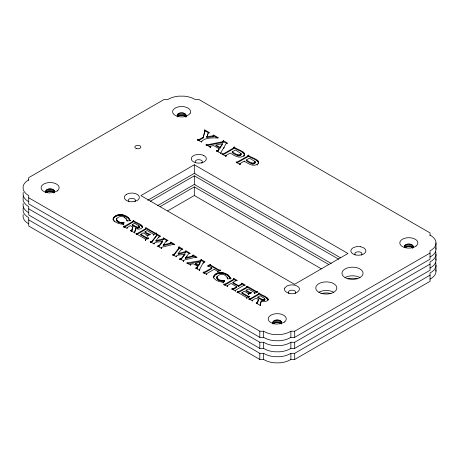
<?xml version="1.0" encoding="UTF-8"?>
<svg xmlns="http://www.w3.org/2000/svg" width="459" height="459" viewBox="0 0 459 459"><rect width="100%" height="100%" fill="white"/><g stroke="black" fill="none" stroke-linecap="round" stroke-linejoin="round"><path stroke-width="0.69" d="M127.183 220.825L127.166 221.095C123.855 209.677 107.056 222.443 123.597 223.212L123.947 223.24L123.947 222.5L123.597 222.477C121.13 223.108 116.729 221.812 116.466 218.823M127.183 220.085L127.166 220.36C125.037 221.577 132.433 220.492 129.977 220.142C127.539 213.831 115.163 212.029 113.155 219.195C116.437 212.959 127.373 214.749 129.977 220.877L129.977 220.142M216.877 276.794C217.147 279.783 221.548 281.086 224.009 280.449L224.359 280.478L224.359 281.212L224.009 281.189C208.868 280.902 221.795 268.268 227.595 278.062L227.584 278.332C225.455 279.554 232.851 278.47 230.389 278.114C227.951 271.803 215.581 270.007 213.573 277.173C216.849 270.93 227.79 272.721 230.389 278.854L230.389 278.114M23.145 192.401L23.145 195.31A18.997 10.97 0 0 0 28.728 201.719M23.145 203.457L23.145 206.372A18.997 10.97 0 0 0 28.728 212.775M23.145 214.514L23.145 217.428A18.997 10.97 0 0 0 28.728 223.831M430.037 235.134A18.429 10.637 0 0 1 435.872 241.526L435.872 244.463A18.429 10.637 0 0 1 430.037 250.861L430.037 259.215L294.707 337.342L290.874 337.342A18.354 10.597 0 0 1 279.806 340.733L274.706 340.733A18.354 10.597 0 0 1 263.638 337.342L259.811 337.342L28.728 203.928L28.728 195.574A18.997 10.97 0 0 1 23.145 189.171L23.145 186.256A18.997 10.97 0 0 1 28.728 179.853M436.05 242.995L435.872 250.608A18.429 10.637 0 0 1 430.037 257M435.344 251.142A18.429 10.637 0 0 1 435.872 252.582L435.872 255.525A18.429 10.637 0 0 1 430.037 261.917L430.037 270.271L294.707 348.404L290.874 348.404A18.354 10.597 0 0 1 279.806 351.789L274.706 351.789A18.354 10.597 0 0 1 263.638 348.404L259.811 348.404L28.728 214.984L28.728 206.63A18.997 10.97 0 0 1 23.145 200.227L23.145 197.313A18.997 10.97 0 0 1 23.644 195.884M436.05 254.051L435.872 261.664A18.429 10.637 0 0 1 430.037 268.056M435.344 262.198A18.429 10.637 0 0 1 435.872 263.638L435.872 266.581A18.429 10.637 0 0 1 430.037 272.973L430.037 281.327L294.707 359.46L290.874 359.46A18.354 10.597 0 0 1 279.806 362.845L274.706 362.845A18.354 10.597 0 0 1 263.638 359.46L259.811 359.46L28.728 226.04L28.728 217.686A18.997 10.97 0 0 1 23.145 211.283L23.145 208.369A18.997 10.97 0 0 1 23.644 206.94M436.05 265.107L435.872 272.721A18.429 10.637 0 0 1 430.037 279.112M139.249 227.423L138.951 225.897L134.539 223.275L132.255 224.594L132.255 225.329L137.287 228.025L139.249 227.423L139.306 226.316M264.826 299.928L264.527 298.396L260.115 295.774L257.832 297.093L257.832 297.834L262.864 300.53L264.826 299.928L264.883 298.82M134.653 232.914L135.571 228.49C137.815 229.517 141.424 229.552 142.6 226.993C141.263 223.39 135.939 222.982 133.38 220.498L133.041 222.099L124.808 226.849L123.316 227.05L123.316 226.31L124.808 226.115L133.041 221.358L133.127 220.647M197.68 139.691L197.393 139.857L201.53 141.911C203.819 137.47 213.206 137.775 218.105 137.981L218.392 137.815L213.653 135.078L213.418 136.644L206.774 137.43L208.185 132.898L209.631 132.76L204.789 129.96L204.737 131.727L203.125 137.97L198.931 140.391L197.68 140.425L197.68 139.691L198.931 139.656L203.125 137.235M204.898 130.706L203.125 137.97M260.402 304.357L260.23 305.419L261.148 300.989C263.391 302.016 267 302.051 268.176 299.492C266.84 295.894 261.515 295.481 258.956 293.003L258.618 294.598L250.384 299.354L248.893 299.549M213.567 136.512L213.653 135.078M210.096 146.432L210.297 147.706L210.239 146.306L213.527 145.56L219.104 148.779L219.104 149.514L217.841 151.424L216.694 151.401L216.694 150.667L217.841 150.69L219.104 148.779M210.056 147.328L210.239 146.306M134.826 231.858L135.571 228.49M260.586 303.703L260.964 302.383M134.653 232.179L134.774 232.925L130.54 230.481L131.842 230.188L132.846 227.039L130.431 225.644L127.223 227.498L126.873 228.364L123.316 226.31M131.664 230.372L131.664 231.112L132.846 227.039M260.23 304.678L260.351 305.424L256.116 302.98L257.419 302.688L258.423 299.538L256.007 298.149L252.8 300.002L252.502 301.058M256.369 302.837L256.369 303.577L257.419 303.428L258.423 299.538M241.067 153.799C238.921 157.202 234.406 152.858 232.214 151.877L232.214 152.612C233.545 153.599 241.204 158.751 241.004 153.507L235.461 150.001L232.214 151.877M255.147 161.929C253.001 165.332 248.485 160.989 246.294 160.007L246.294 160.742C247.625 161.729 255.29 166.881 255.084 161.637L249.541 158.131L246.294 160.007M195.746 268.572L197.129 268.383L197.812 266.415L193.187 263.741L190.76 264.327L190.537 265.118L186.836 262.984L199.912 260.718L200.853 260.408L201.18 259.645L205.087 261.9L203.733 262.112L203.228 262.663L199.82 269.026L199.556 270.489L199.82 269.766M123.947 222.5L123.242 224.658L122.696 224.342C119.237 223.728 114.756 222.954 113.189 219.35L113.189 220.091L113.155 218.461M123.419 224.858L123.769 223.78M224.359 280.478L223.659 282.635L223.114 282.319C219.649 281.7 215.168 280.931 213.607 277.328L213.607 278.068L213.573 276.433M206.774 137.43L207.634 134.894M161.379 248.285L161.379 247.55L162.366 247.103L171.93 244.693L174.759 244.389L170.84 242.128L170.553 243.706L163.255 245.663L163.255 244.928L166.169 241.124L168.069 240.527L163.588 237.94L163.335 238.783L155.922 240.694L155.922 241.428L162.52 239.793L163.507 239.38L163.588 238.68L166.95 240.619M172.67 255.261L173.818 255.221L174.322 254.745L178.528 249.243L179.067 248.336L179.056 246.867L182.883 249.076L181.506 249.231L181.041 249.707L178.178 253.546L178.178 254.28L185.597 252.37L185.849 250.792L190.324 253.379L188.431 253.976L185.511 257.78L185.511 258.515L192.809 256.552L193.096 254.974L197.02 257.241L194.186 257.545L184.621 259.955L183.634 260.402L183.566 261.309L183.634 260.402M185.763 252.226L185.849 250.792M217.52 276.461L216.895 278.137M220.899 153.495L221.198 151.981L225.977 143.828L227.75 143.219L223.401 140.706L223.263 141.974L222.104 142.542L207.038 145.537L206.234 145.365L206.234 144.631L208.168 144.642L222.104 141.808L223.04 141.515L223.114 140.873M157.655 246.592L158.625 246.655L159.307 246.076L162.681 241.704L162.681 240.964C161.344 242.627 153.857 241.136 154.161 243.838L150.168 241.813L152.067 241.153L156.267 235.656L156.8 234.021L160.621 236.23L159.25 236.379L155.922 240.694M179.67 259.582L181.144 259.398L184.943 254.556L184.943 253.816C183.6 255.479 176.118 253.988 176.422 256.69L172.429 254.665L174.322 254.005L178.528 248.503L179.067 247.596L178.803 247.017M225.862 156.433L225.943 155.538L230.194 153.042C233.872 155.245 238.669 158.831 243.081 156.272C248.956 151.889 234.962 149.198 234.228 146.96L233.861 148.573L223.47 154.568L222.248 154.608L222.248 153.874L223.47 153.834L233.861 147.832L233.941 147.127M45.67 192.373C44.758 186.974 57.266 188.201 53.709 192.981M177.174 116.351C176.715 111.302 187.324 111.68 186.061 116.947M186.061 115.72L185.212 116.959M272.795 323.497C272.095 318.638 282.715 318.81 281.401 323.52M404.385 247.527C403.467 242.134 415.974 243.362 412.423 248.141M240.229 163.507L240.229 164.247C238.732 163.92 243.488 161.579 244.274 161.172C247.952 163.375 252.748 166.961 257.16 164.402C263.036 160.019 249.042 157.328 248.308 155.09L247.94 156.703L237.016 162.865L237.016 162.13L248.308 155.825C251.102 158.688 257.579 159.055 258.698 163.358M199.556 269.754L199.608 270.357L195.494 267.981L196.877 267.861L197.812 266.415M140.758 234.274L147.144 237.963L148.389 238.014L148.389 238.749L147.695 238.875L140.758 235.008L140.758 234.274L143.208 232.856L147 235.048L147.345 235.909L150.248 234.233L148.756 234.033L144.964 231.847L144.964 232.581L148.756 234.773L149.307 234.945L149.307 234.21M241.893 292.664L248.835 296.525L248.835 297.266L241.893 293.399L241.893 292.664L244.349 291.247L248.135 293.439L248.48 294.299L251.383 292.624L249.891 292.423L246.099 290.237L246.099 290.972L249.891 293.163L250.442 293.335L250.442 292.601M144.964 231.847L147.173 230.567L153.283 234.096L153.627 234.956L156.599 233.241L156.599 233.981M246.099 290.237L248.308 288.958L254.418 292.486L254.762 293.347L257.734 291.631L256.242 291.436L247.149 286.187L246.81 287.782L238.296 292.658L238.014 291.97L237.337 291.849L237.085 292.733M145.623 239.34L145.411 240.47L145.325 239.013L135.95 233.602L137.442 233.407L145.675 228.657L146.014 227.796L155.108 233.046L156.599 233.241M237.085 291.993L246.46 297.403L246.799 298.264L249.776 296.548L248.835 296.525M207.847 134.257L208.185 133.638M211.828 267.895L204.502 272.124L203.262 272.176L203.262 272.916L204.502 272.864L211.828 268.635L211.828 267.895L208.575 266.059L207.37 265.985L210.342 264.269L210.675 265.124L219.023 269.944L220.515 270.144L217.543 271.86L217.423 271.166L214.233 269.29L206.917 273.512L206.619 274.568M198.5 265.922L198.5 265.182L200.09 262.364L195.282 263.328L195.282 264.063L198.5 265.922L200.09 263.099L200.09 262.364M223.59 148.641L224.273 147.477M156.8 234.021L156.806 235.484L156.267 236.391L152.067 241.893L151.034 242.518L150.414 242.409L150.414 241.675M220.016 148.102L220.016 147.362L222.391 143.696L216.005 145.05L216.005 145.784L220.016 148.102L222.391 144.43L222.391 143.696M203.228 263.397L203.457 262.336M361.635 255.061C364.033 250.769 352.868 250.66 355.059 255.003M163.255 245.663L164.087 244.578M185.511 258.515L187.18 256.34M162.681 240.964L158.883 245.806L157.408 245.995L161.316 248.25L161.31 247.722M184.943 253.816L181.144 258.658L179.67 258.847L183.812 260.959M187.806 263.013L187.806 263.747L199.912 261.452L200.853 261.148L201.059 260.15M163.255 244.928L169.887 243.218L170.811 242.673L170.84 242.128M185.511 257.78L192.143 256.065L193.073 255.52L193.096 254.974M145.968 228.341L145.675 229.391L137.442 234.142L136.203 234.199L136.203 233.459M247.94 155.962L248.021 155.257M233.545 278.619L233.453 279.336L225.226 284.087L223.734 284.287L227.291 286.341L227.641 285.475L231.101 283.478L236.724 286.726L236.724 287.46L233.258 289.463L232.696 289.635L232.696 288.9L231.766 288.923L235.324 290.977L235.674 290.111L243.895 285.366L245.387 285.165L241.83 283.111L241.491 284.712L238.548 286.405L232.925 283.157L232.925 282.423L235.863 280.724L237.355 280.529L233.797 278.475L233.453 280.07L225.226 284.827L223.986 284.878L223.986 284.138M246.81 287.047L246.896 286.33M258.704 293.146L258.618 293.863L250.384 298.614L248.893 298.809L252.45 300.863L252.502 300.318M235.674 290.851L235.375 291.167L235.375 290.432M232.925 282.423L238.548 285.67L241.79 283.662M185.729 114.394L185.729 116.85C183.611 114.733 179.515 114.727 177.455 116.925L177.455 114.469M158.78 237.596L159.25 237.114M166.169 241.859L166.606 241.434M135.026 201.639C137.792 197.031 125.416 197.445 128.836 201.782M295.183 293.45C297.948 288.837 285.573 289.25 288.992 293.588M206.774 136.69L213.567 135.772M178.178 253.546L185.763 251.492M132.255 224.594L137.287 227.291L139.249 226.689M257.832 297.093L262.864 299.79L264.826 299.188M226.149 156.117L225.943 155.538M201.713 163.174C205.207 159.147 193.755 158.103 195.322 162.629M53.628 189.837L53.628 192.292C51.523 190.973 48.597 190.973 46.525 192.355L46.525 189.9M280.753 320.967L280.753 323.423C278.647 322.103 275.727 322.103 273.65 323.486L273.65 321.03M412.939 248.032C410.983 246.03 407.5 246.035 405.24 247.516L405.24 245.06M204.898 131.44L204.502 130.867L204.789 130.7L208.42 132.794M213.613 136.346L213.653 135.818L217.21 137.872M206.234 144.631L205.948 144.797L210.297 146.972M223.114 141.613L226.66 143.328M216.694 150.667L216.407 150.833L220.922 153.438L221.209 153.272L220.899 152.755M194.318 164.781L140.913 195.62L294.54 284.322L347.945 253.483L194.318 164.781L194.318 173.382L147.741 200.279M222.248 153.874L221.961 154.04L225.788 156.249L225.862 155.693M233.941 147.861L234.228 147.695C237.016 150.558 243.499 150.931 244.618 155.234L244.595 153.868M150.225 201.3L194.318 175.843L338.656 259.174M157.678 205.598L194.318 184.438L194.318 175.843M133.127 221.381L141.074 225.719L142.537 227.216L142.537 226.482M237.016 162.13L236.041 162.17L239.873 164.379L239.942 163.823M160.162 206.619L194.318 186.899L328.742 264.504M167.615 210.916L194.318 195.494L194.318 186.899M145.968 229.075L146.014 228.53L155.67 233.958L155.67 233.224M170.811 243.408L170.84 242.863L174.202 244.802M178.803 247.751L182.332 249.501M185.597 252.37L185.849 251.526L189.206 253.466M201.059 260.884L201.18 260.379L204.53 262.313M207.967 266.381L210.342 265.009M203.262 272.176L203.01 272.319L206.567 274.379L206.619 273.828M233.545 279.359L236.167 280.581M232.696 288.9L236.724 286.726M244.205 285.217L241.83 283.851L241.79 284.396M238.014 291.97L247.149 286.921L256.242 292.171L257.493 292.228L257.493 291.494M258.704 293.88L258.956 293.737C261.515 296.216 266.84 296.629 268.176 300.232L268.113 298.981M28.728 197.789L259.811 331.203L263.638 331.203A18.354 10.597 0 0 0 274.706 334.594L279.806 334.594A18.354 10.597 0 0 0 290.874 331.203L294.707 331.203L430.037 253.07M28.728 208.845L259.811 342.259L263.638 342.259A18.354 10.597 0 0 0 274.706 345.65L279.806 345.65A18.354 10.597 0 0 0 290.874 342.259L294.707 342.259L430.037 264.126M28.728 219.901L259.811 353.315L263.638 353.315A18.354 10.597 0 0 0 274.706 356.706L279.806 356.706A18.354 10.597 0 0 0 290.874 353.315L294.707 353.315L430.037 275.182M210.342 264.269L210.675 265.864L219.023 270.684L220.274 270.741L220.274 270.001M194.249 173.238L195.029 173.582M194.249 184.294L195.029 184.638M216.005 145.05L220.016 147.362M194.318 173.382L340.515 257.792M194.318 184.438L331.22 263.483M194.318 195.494L321.306 268.813M156.8 234.756L160.076 236.649M193.096 255.715L196.458 257.654M195.282 263.328L198.5 265.182M148.389 238.014L148.636 238.158L145.411 239.73M248.445 293.76L248.445 294.5L248.135 293.439M147 235.783L147.31 236.11L147.31 235.369M145.623 240.074L145.325 239.013M254.418 293.226L254.734 293.548L254.734 292.808M240.527 153.742L241.067 154.534M264.527 299.136L264.883 299.555M139.306 227.056L138.951 225.897M185.597 251.675L185.82 252.066M192.849 255.858L193.073 256.26M246.672 298.304L246.758 297.73M404.723 247.625L404.385 246.299M177.513 116.443L177.174 115.123M273.134 323.595L272.795 322.27M46.009 192.464L45.67 191.139M255.084 162.371L255.147 162.664M156.806 235.484L156.766 234.463M435.872 247.671L436.05 249.139M435.872 258.727L436.05 260.196M435.872 269.783L436.05 271.252M116.477 220.165L116.672 218.26M430.037 235.651L430.037 232.92L198.954 99.505L195.121 99.505A18.475 10.666 0 0 0 184.048 96.149L178.958 96.149A18.475 10.666 0 0 0 167.885 99.505L164.058 99.505L28.728 177.639L28.728 180.37M413.255 246.225L413.255 247.453M412.939 245.576L412.939 247.418M412.337 244.997L412.337 247.453M411.499 244.527L411.499 246.982M410.478 244.199L410.478 246.655M409.348 244.033L409.348 246.489M408.177 244.045L408.177 246.5M407.053 244.228L407.053 246.684M406.049 244.572L406.049 247.028M404.666 245.645L404.666 247.487M294.707 331.203L294.707 337.342M294.707 342.259L294.707 348.404M294.707 353.315L294.707 359.46M290.874 331.203L290.874 337.342M290.874 342.259L290.874 348.404M290.874 353.315L290.874 359.46M281.671 322.195L281.671 323.423M281.35 321.547L281.35 324.002M279.915 320.497L279.915 322.952M278.894 320.17L278.894 322.625M277.758 320.003L277.758 322.459M276.593 320.015L276.593 322.47M275.469 320.198L275.469 322.654M274.465 320.543L274.465 322.998M273.082 321.616L273.082 324.077M267.838 298.488L267.838 299.228M267.379 298.017L267.379 298.752M266.65 297.484L266.65 298.218M264.384 299.561L264.384 300.295M264.023 299.727L264.023 300.467M263.644 299.825L263.644 300.559M263.638 331.203L263.638 337.342M263.638 342.259L263.638 348.404M263.638 353.315L263.638 359.46M263.259 299.847L263.259 300.582M262.864 299.79L262.864 300.53M262.227 299.578L262.227 300.318M261.464 299.188L261.464 299.928M261.148 300.989L261.148 301.729M259.811 331.203L259.811 337.342M259.811 342.259L259.811 348.404M259.811 353.315L259.811 359.46M258.956 293.003L258.956 293.737M258.91 293.548L258.91 294.282M258.681 161.998L258.681 162.733M258.406 161.407L258.406 162.147M257.912 160.839L257.912 161.574M257.551 302.361L257.551 303.101M257.419 302.688L257.419 303.428M257.241 302.877L257.241 303.611M257.12 160.225L257.12 160.966M257.16 164.402L257.16 165.137M256.885 302.946L256.885 303.68M256.805 291.614L256.805 292.349M255.084 161.637L255.049 162.979M254.802 162.549L254.802 163.289M254.607 161.132L254.607 161.872M254.429 162.825L254.429 163.559M253.947 163.043L253.947 163.783M253.414 163.186L253.414 163.926M252.869 163.243L252.869 163.978M252.364 163.209L252.364 163.943M251.492 162.928L251.492 163.668M251.142 292.481L251.142 293.221M250.384 298.614L250.384 299.354M250.103 298.74L250.103 299.475M249.891 292.423L249.891 293.163M249.822 298.786L249.822 299.526M249.145 298.666L249.145 299.406M248.308 155.09L248.308 155.825M248.359 293.599L248.359 294.339M248.239 155.647L248.239 156.387M248.285 296.353L248.285 297.088M247.149 286.187L247.103 287.466M244.326 153.277L244.326 154.017M244.366 155.125L244.366 155.859M244.274 161.172L244.274 161.912M243.827 152.709L243.827 153.444M243.832 155.733L243.832 156.473M243.041 152.095L243.041 152.836M241.83 283.111L241.83 283.851M241.491 283.972L241.491 284.712M241.004 153.507L240.969 154.849M240.723 154.419L240.723 155.159M240.35 154.694L240.35 155.429M240.023 163.662L240.023 164.402M239.868 154.912L239.868 155.653M239.334 155.056L239.334 155.796M238.783 155.113L238.783 155.853M238.548 285.67L238.548 286.405M238.577 291.798L238.577 292.532M238.278 155.079L238.278 155.813M238.296 291.918L238.296 292.658M237.406 154.798L237.406 155.538M237.337 291.849L237.337 292.584M236.333 162.004L236.333 162.738M234.228 146.96L234.159 148.257M233.797 278.475L233.797 279.21M233.751 279.02L233.751 279.755M233.258 288.722L233.258 289.463M232.977 288.849L232.977 289.589M232.019 288.78L232.019 289.514M230.883 278.223L230.883 278.963M230.016 277.517L230.016 278.252M229.466 276.496L229.466 277.236M228.834 275.681L228.834 276.416M228.014 274.97L228.014 275.704M227.595 278.062L227.595 278.797M227.343 285.791L227.343 286.531M227.211 277.236L227.211 277.97M226.924 274.258L226.924 274.993M225.237 273.438L225.237 274.172M225.226 284.087L225.226 284.827M224.944 284.213L224.944 284.947M224.663 284.264L224.663 284.999M224.009 280.449L224.009 281.189M223.785 280.61L223.785 281.35M223.499 272.893L223.499 273.627M223.527 280.69L223.527 281.424M223.401 140.706L223.401 141.447M223.263 141.234L223.263 141.974M223.131 280.707L223.131 281.442M223.114 282.319L223.114 283.054M223.04 141.515L223.04 142.256M222.931 154L222.931 154.735M222.609 272.721L222.609 273.461M221.915 280.552L221.915 281.287M221.708 272.623L221.708 273.363M220.796 272.594L220.796 273.329M220.171 280.093L220.171 280.828M219.867 272.635L219.867 273.369M219.586 270.127L219.586 270.862M218.713 272.784L218.713 273.518M218.736 279.451L218.736 280.185M218.22 150.259L218.22 151M218.014 278.969L218.014 279.709M217.841 150.69L217.841 151.424M217.641 273.03L217.641 273.771M217.6 150.787L217.6 151.522M217.423 271.166L217.509 272.061M217.463 278.47L217.463 279.204M217.325 150.816L217.325 151.55M217.09 276.238L217.09 276.972M217.09 277.947L217.09 278.682M216.642 273.386L216.642 274.126M215.719 273.845L215.719 274.585M214.617 274.643L214.617 275.377M213.894 275.543L213.894 276.278M213.418 135.91L213.418 136.644M213.366 135.244L213.366 135.984M213.051 136.013L213.051 136.753M212.333 136.111L212.333 136.845M210.675 265.124L210.675 265.864M210.589 264.413L210.589 265.147M210.457 264.963L210.457 265.698M207.038 144.803L207.038 145.537M206.653 144.757L206.653 145.492M204.789 129.96L204.777 131.142M204.502 130.126L204.502 130.867M204.502 272.124L204.502 272.864M204.221 272.25L204.221 272.985M203.939 272.296L203.939 273.036M201.61 141.2L201.398 142.095L201.398 141.361M201.18 259.645L201.18 260.379M200.927 259.788L200.927 260.523M200.853 260.408L200.853 261.148M200.463 260.58L200.463 261.314M199.631 269.967L199.631 270.707M198.931 139.656L198.931 140.391M198.655 139.777L198.655 140.511M198.374 139.817L198.374 140.557M197.341 267.333L197.341 268.067M197.129 267.649L197.129 268.383M196.877 267.861L196.877 268.595M196.636 267.953L196.636 268.693M196.372 267.981L196.372 268.722M192.809 255.818L192.809 256.552M192.143 256.065L192.143 256.805M190.6 264.459L190.6 265.193M187.088 262.841L187.088 263.575M186.044 115.043L186.044 116.884M185.126 113.815L185.126 116.27M184.288 113.344L184.288 115.806M183.267 113.017L183.267 115.473M182.131 112.851L182.131 115.312M181.506 249.231L181.506 249.966M181.144 258.658L181.144 259.398M180.966 112.862L180.966 115.318M180.88 258.767L180.88 259.507M180.588 258.813L180.588 259.547M179.842 113.046L179.842 115.507M179.911 258.704L179.911 259.444M179.056 246.867L179.067 248.336M178.838 113.396L178.838 115.852M178.023 113.878L178.023 116.334M176.44 255.996L176.25 256.885L176.25 256.145M173.818 254.481L173.818 255.221M173.295 254.63L173.295 255.365M170.587 242.272L170.587 243.012M170.553 242.966L170.553 243.706M169.887 243.218L169.887 243.953M163.588 237.94L163.588 238.68M163.559 238.479L163.507 239.38M163.335 238.083L163.335 239.518M161.574 247.39L161.574 248.13M158.883 245.806L158.883 246.546M158.625 245.915L158.625 246.655M158.332 245.961L158.332 246.701M156.548 234.165L156.548 234.899M156.358 233.103L156.358 233.838M153.989 243.293L153.989 244.033M153.599 234.423L153.599 235.157M153.283 234.096L153.283 234.836M151.562 241.635L151.562 242.369M151.034 241.778L151.034 242.518M150.001 234.09L150.001 234.83M148.756 234.033L148.756 234.773M147.695 238.135L147.695 238.875M147.224 235.209L147.224 235.949M147.144 237.963L147.144 238.697M146.014 227.796L146.014 228.53M145.761 227.939L145.761 228.674M145.537 239.179L145.537 239.914M142.261 225.989L142.261 226.723M141.802 225.512L141.802 226.253M141.074 224.979L141.074 225.719M138.807 227.056L138.807 227.796M138.446 227.228L138.446 227.962M138.067 227.325L138.067 228.06M137.683 227.343L137.683 228.083M137.442 233.407L137.442 234.142M137.287 227.291L137.287 228.025M137.161 233.533L137.161 234.268M136.88 233.579L136.88 234.319M136.65 227.079L136.65 227.813M135.887 226.689L135.887 227.429M133.793 225.478L133.793 226.218M133.38 220.498L133.38 221.238M133.334 221.043L133.334 221.783M132.685 224.841L132.685 225.576M131.974 229.861L131.974 230.596M131.842 230.188L131.842 230.923M131.308 230.447L131.308 231.181M130.792 230.338L130.792 231.072M129.599 219.54L129.599 220.28M129.048 218.518L129.048 219.259M128.417 217.704L128.417 218.444M127.596 216.992L127.596 217.732M127.223 227.498L127.223 228.238M126.506 216.281L126.506 217.021M126.036 218.364L126.036 219.098M124.819 215.46L124.819 216.2M124.808 226.115L124.808 226.849M124.527 226.235L124.527 226.976M124.246 226.287L124.246 227.021M124.171 217.193L124.171 217.933M123.597 222.477L123.597 223.212M123.569 226.167L123.569 226.901M123.368 222.638L123.368 223.372M123.081 214.915L123.081 215.655M123.11 222.713L123.11 223.453M122.714 222.73L122.714 223.47M122.192 214.749L122.192 215.483M121.503 222.575L121.503 223.309M121.291 214.651L121.291 215.386M120.378 214.617L120.378 215.357M119.753 222.116L119.753 222.856M119.455 214.657L119.455 215.397M118.302 214.806L118.302 215.541M118.319 221.473L118.319 222.213M117.596 220.997L117.596 221.731M117.223 215.059L117.223 215.793M117.045 220.492L117.045 221.232M116.672 219.97L116.672 220.71M116.225 215.414L116.225 216.149M115.301 215.873L115.301 216.608M114.205 216.665L114.205 217.405M114.09 220.894L114.09 221.628M113.476 217.566L113.476 218.306M54.546 191.064L54.546 192.292M54.225 190.416L54.225 192.258M52.785 189.366L52.785 191.822M51.764 189.039L51.764 191.495M50.633 188.873L50.633 191.328M49.463 188.884L49.463 191.34M48.344 189.068L48.344 191.523M47.34 189.412L47.34 191.873M45.957 190.485L45.957 192.332M345.053 277.563A10.534 6.082 0 0 0 362.679 274.838A10.534 6.082 0 0 0 349.775 267.39A10.534 6.082 0 0 0 345.053 277.563A10.534 6.082 0 0 1 359.954 277.563M318.89 292.245A10.534 6.082 0 0 1 333.785 292.291M407.076 246.414A9.025 5.21 0 0 1 411.178 246.443M179.865 115.232A9.025 5.21 0 0 1 183.393 115.198M47.793 191.334A9.025 5.21 0 0 1 49.538 191.151M50.714 191.139A9.025 5.21 0 0 1 52.469 191.283M321.69 293.553A10.534 6.082 0 0 1 331.008 293.582M347.842 278.865A10.534 6.082 0 0 1 357.165 278.865M284.723 288.109L284.465 289.233A7.522 4.343 0 0 0 290.042 293.427C295.447 295.401 304.546 288.602 295.751 285.469A7.522 4.343 0 0 0 288.229 285.469L286.668 286.164L284.723 288.109M190.009 113.654L187.22 115.823A9.025 5.21 0 0 1 173.869 114.411A9.025 5.21 0 0 1 178.035 106.953L180.301 106.58A9.025 5.21 0 0 1 190.009 113.654M126.506 194.352L125.313 195.253A7.522 4.343 0 0 0 126.506 200.497L128.067 201.185A7.522 4.343 0 0 0 133.776 201.621L137.149 200.497A7.522 4.343 0 0 0 139.094 196.303L138.721 195.786A5.657 3.265 0 0 0 136.369 194.008L135.589 193.664A7.522 4.343 0 0 0 128.067 193.664L126.506 194.352M57.364 190.864L53.697 192.539L49.079 192.929A9.025 5.21 0 0 1 41.184 188.511A9.025 5.21 0 0 1 46.537 182.969L48.803 182.596A9.025 5.21 0 0 1 57.863 185.08A9.025 5.21 0 0 1 57.364 190.864M284.488 321.994L280.828 323.67L276.203 324.06A9.025 5.21 0 0 1 268.314 319.642A9.025 5.21 0 0 1 273.662 314.099L275.928 313.726A9.025 5.21 0 0 1 284.993 316.211A9.025 5.21 0 0 1 284.488 321.994M416.072 246.024L414.431 246.999A9.025 5.21 0 0 1 400.047 244.119A9.025 5.21 0 0 1 410.65 237.808A9.025 5.21 0 0 1 416.072 246.024M360.326 246.707L358.376 246.558A7.522 4.343 0 0 0 350.854 250.901L351.112 252.025A7.522 4.343 0 0 0 363.694 253.976A7.522 4.343 0 0 0 360.326 246.707M203.331 155.349L202.551 155.004A7.522 4.343 0 0 0 192.82 156.123A7.522 4.343 0 0 0 193.468 161.838L195.029 162.526A7.522 4.343 0 0 0 203.366 162.211A7.522 4.343 0 0 0 206.057 157.644L205.684 157.121A5.657 3.265 0 0 0 203.331 155.349M320.984 293.215A10.534 6.082 0 0 0 336.831 288A10.534 6.082 0 0 0 321.082 282.687A10.534 6.082 0 0 0 320.984 293.215M136.323 148.544A3.006 1.738 0 0 0 140.867 147.064A3.006 1.738 0 0 0 136.375 145.537A3.006 1.738 0 0 0 136.323 148.544"/></g></svg>
